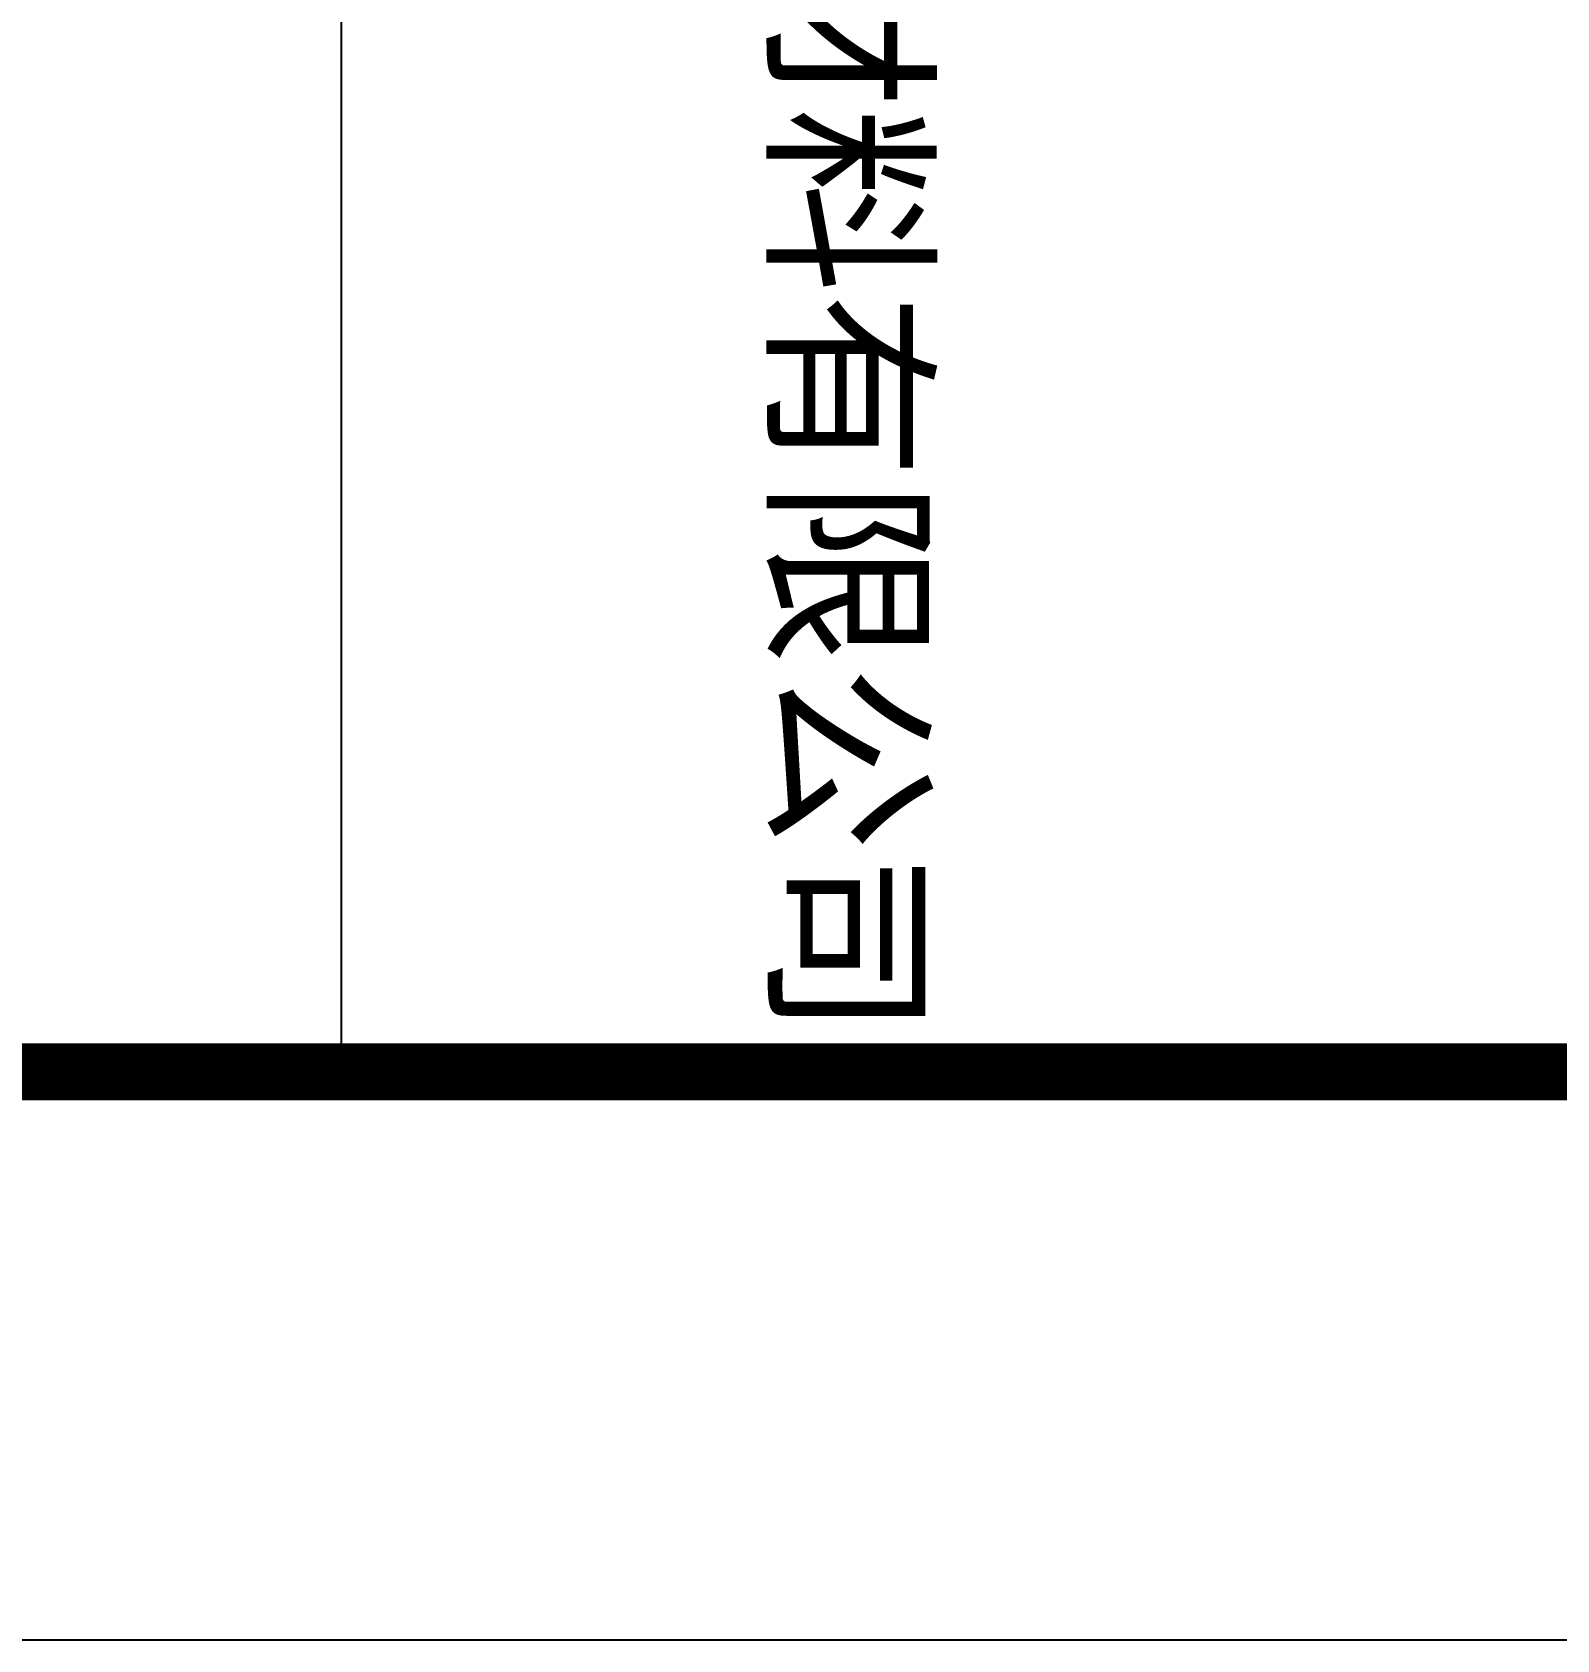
# Model space of a CAD drawing. Extents: x 14207793 to 14719554, y -1675802 to -1228715.
# Drawn here: x 14467433 to 14470655, y -1675802 to -1672406 of the extents above; entities that cross this region are included whole.
import ezdxf
from ezdxf.enums import TextEntityAlignment as Align

# ---------------------------------------------------------------- set-up
doc = ezdxf.new("R2010")
doc.units = 0
doc.header["$LTSCALE"] = 500
doc.header["$MEASUREMENT"] = 0
doc.layers.add('PUB_TITLE', color=4, linetype='CONTINUOUS')
doc.layers.add('TEXT', color=7, linetype='CONTINUOUS')
doc.styles.add('GL-H', font='simhei.ttf')

msp = doc.modelspace()

# ---------------------------------------------------------------- linework, layer by layer
at = {"layer": 'PUB_TITLE'}
msp.add_line((14468086.59, -1668602.5), (14468086.59, -1674602.5, -1200), dxfattribs=at)
msp.add_lwpolyline([(14507830, -1675802.5), (14507830, -1533122.5), (14457430, -1533122.5), (14457430, -1675802.5)], close=True, dxfattribs=at)
for points, const_width in [([(14506630, -1674602.5), (14506630, -1536122.5), (14458630, -1536122.5), (14458630, -1674602.5)], 120), ([(14470760.14, -1668602.5), (14470760.14, -1674602.5), (14458630, -1674602.5), (14458630, -1668602.5)], 71.27)]:
    msp.add_lwpolyline(points, close=True, dxfattribs=dict(at, const_width=const_width))

# ---------------------------------------------------------------- texts
at = {"layer": 'TEXT', "color": 6, "style": 'GL-H'}
msp.add_text('安徽浩明新型装饰材料有限公司', height=288, rotation=270, dxfattribs=at).set_placement((14469160.12, -1674528.23, 1301.33), align=Align.MIDDLE_RIGHT)

doc.saveas('drawing.dxf')
